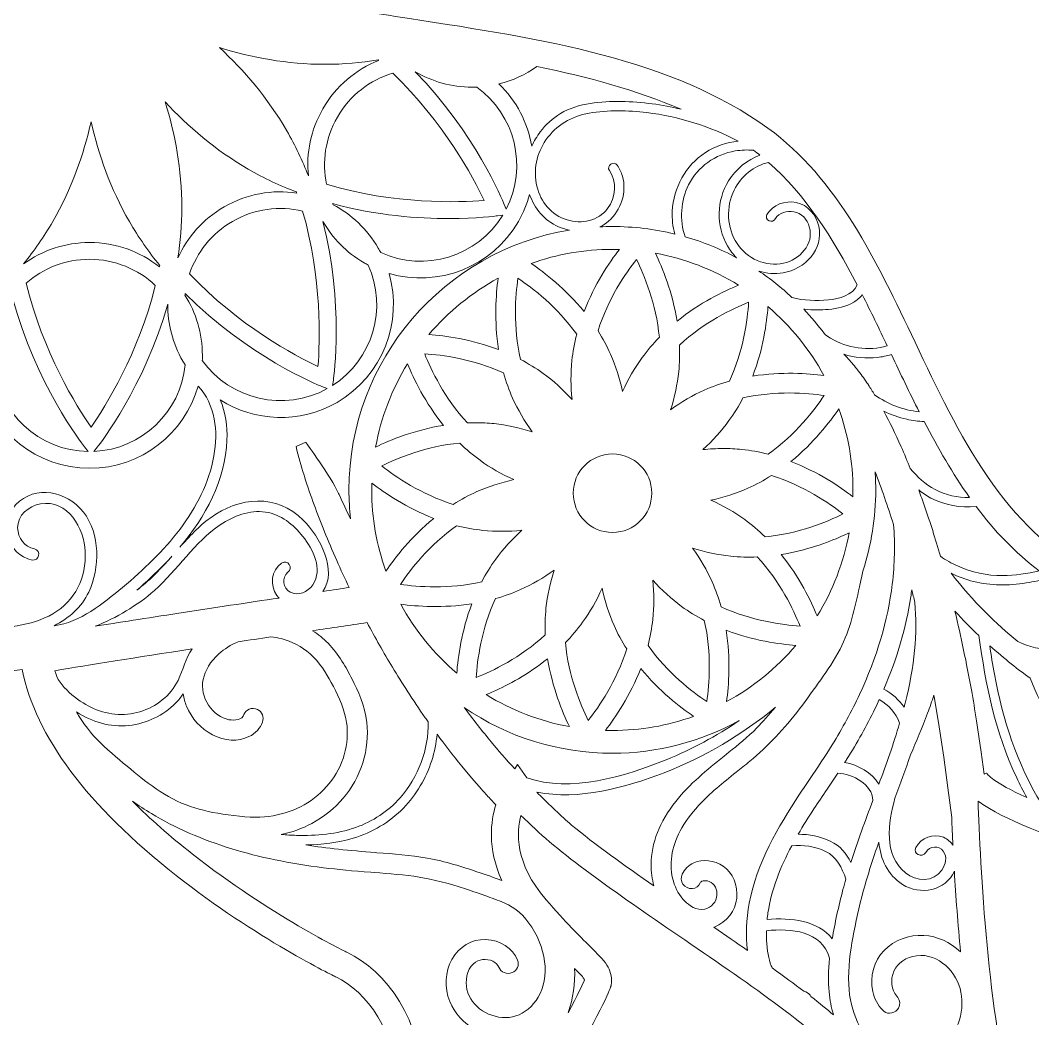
# Model space of a CAD drawing. Header units: millimetres. Extents: x -1097 to 2242, y 80 to 623.
# Drawn here: x 225.4 to 415.4, y 190 to 377.3 of the extents above; entities that cross this region are included whole.
import ezdxf

# ---------------------------------------------------------------- set-up
doc = ezdxf.new("R2010")
doc.units = ezdxf.units.MM
doc.header["$MEASUREMENT"] = 0
doc.layers.add('Layer 4', color=7, linetype='Continuous')

msp = doc.modelspace()

# ---------------------------------------------------------------- linework, layer by layer
at = {"layer": 'Layer 4', "lineweight": 0}
for points, knots in [([(520.84, 287.5), (520.84, 287.5), (516.84, 285.61), (516.84, 285.61), (516.69, 285.54), (501.96, 278.66), (483.53, 273.77), (466.66, 269.29), (443.15, 265.6), (426.93, 273.46), (410.03, 281.65), (401.51, 299.6), (393.28, 316.96), (386.1, 332.09), (378.68, 347.73), (365.69, 357.09), (347.62, 370.12), (323.72, 373.78), (298.43, 377.66), (284.55, 379.79), (270.2, 381.99), (255.91, 385.83), (225.24, 394.05), (203.33, 406.68), (194.74, 412.15), (194.26, 412.82), (193.82, 413.53), (193.44, 414.26), (193.44, 414.26), (197.37, 416.95), (197.37, 416.95), (197.37, 416.95), (195.3, 418.14), (195.3, 418.14), (181.87, 425.85), (174.06, 438.5), (169.63, 449), (169.63, 449), (168.66, 451.4), (168.66, 451.4), (168.45, 451.95), (168.24, 452.49), (168.05, 453.03), (164.98, 461.44), (163.67, 468.93), (163.15, 472.75), (167.72, 470.49), (176.95, 466.07), (179.98, 465.66), (181.88, 465.41), (183.4, 465.84), (184.5, 466.94), (186.6, 469.02), (187.1, 473.43), (186.13, 481.22), (184.84, 491.58), (174.52, 502.01), (168.36, 508.25), (167.17, 509.45), (166.14, 510.49), (165.44, 511.27), (163.96, 512.92), (164.45, 516.92), (165.06, 521.98), (165.88, 528.78), (166.9, 537.24), (164.28, 546.61), (163.35, 549.94), (159.01, 553.77), (154.42, 557.82), (151.13, 560.72), (147.4, 564.01), (146.93, 565.69), (146.49, 567.29), (148.15, 575.51), (149.49, 582.12), (152.99, 599.38), (153.65, 604.61), (151.29, 606.07), (146.9, 608.77), (129.85, 603.17), (125.86, 601.64), (120.74, 599.67), (115.17, 589.84), (112.55, 583.76), (112.55, 583.76), (109.53, 592.63), (109.53, 592.63), (109.53, 592.63), (108.98, 592.9), (108.98, 592.9), (108.53, 593.13), (106.68, 593.8), (101.64, 593.04), (95.9, 592.18), (90.16, 584.56), (87.04, 573.63), (85.57, 568.49), (85.33, 559.73), (85.1, 551.25), (84.85, 542.27), (84.6, 532.97), (82.89, 528.95), (82.3, 527.57), (82.01, 526.52), (81.75, 525.6), (80.48, 521.06), (79.57, 517.78), (39.56, 474.87), (28.51, 463.02), (20.14, 449.54), (14.69, 434.79), (10.33, 423), (7.82, 410.39), (7.22, 397.3), (6.19, 375.02), (11.01, 359.31), (11.22, 358.65), (11.22, 358.65), (12.48, 354.63), (12.48, 354.63), (12.48, 354.63), (14.8, 360.42), (14.8, 360.42), (17.39, 343.06), (25.38, 327.54), (31.98, 317.16), (39.93, 304.66), (47.44, 296.93), (47.75, 296.61), (47.75, 296.61), (49.61, 294.7), (49.61, 294.7), (49.61, 294.7), (51.08, 300.36), (51.08, 300.36), (56.95, 284.79), (75.86, 234.9), (82.17, 221.65), (85.16, 215.38), (87.93, 200.78), (89.77, 181.59), (91.31, 165.55), (91.5, 153.3), (91, 150.18), (80.23, 149.93), (68.86, 145.38), (68.23, 133.24), (67.97, 128.01), (71.29, 126.62), (73.96, 125.5), (75.31, 124.93), (76.71, 124.35), (77.78, 123.32), (84.01, 117.38), (92.19, 119.35), (94.35, 120.02), (100.71, 117.95), (106.35, 118.36), (111.1, 121.25), (111.18, 121.3), (111.25, 121.35), (111.33, 121.39), (108.73, 114.94), (110.69, 109.05), (113.48, 105.7), (115.95, 102.72), (119.31, 101.3), (122.32, 101.87), (126.94, 96.02), (135.64, 97.93), (138.85, 98.89), (140.03, 97.21), (142.26, 95.29), (145.5, 95.29), (145.97, 95.29), (146.46, 95.33), (146.98, 95.42), (153.18, 96.48), (163.41, 101.94), (164.41, 112.03), (165.18, 119.83), (164.7, 135.68), (164.28, 149.67), (163.95, 160.45), (163.64, 170.64), (164.07, 173.5), (164.83, 178.65), (170.32, 191.47), (172.49, 196.4), (172.71, 196.21), (172.94, 196.02), (173.16, 195.83), (173.18, 195.84), (173.2, 195.85), (173.22, 195.87), (173.22, 195.87), (175.92, 193.41), (175.92, 193.41), (175.92, 193.41), (176.22, 196.37), (176.22, 196.37), (176.24, 196.59), (178.48, 218.48), (182.13, 232.83), (183.28, 237.34), (184.9, 240.87), (186.56, 243.57), (186.76, 243.87), (186.97, 244.18), (187.18, 244.47), (187.16, 244.47), (187.14, 244.46), (187.12, 244.46), (187.63, 245.23), (188.13, 245.93), (188.63, 246.55), (189.16, 247.1), (189.68, 247.69), (190.18, 248.34), (191.67, 249.92), (192.87, 250.78), (193.34, 251.09), (193.34, 251.09), (225.8, 255.56), (225.8, 255.56), (228.32, 243.01), (238.02, 230.02), (254.66, 216.94), (269.69, 205.11), (284.46, 197.97), (284.61, 197.9), (290.44, 195.1), (296.12, 187.63), (295.66, 177.26), (295.28, 168.76), (271.5, 146.55), (261.86, 138.26), (248.88, 137.3), (241.76, 130.58), (239.42, 124.56), (237.85, 120.52), (238.29, 116.54), (240.56, 114.19), (242.88, 111.8), (250.5, 112.38), (253.41, 112.71), (259.99, 109.74), (265.85, 112.38), (268.09, 113.67), (269.37, 112.75), (271.65, 111.25), (273.14, 111.03), (274.81, 110.78), (276.33, 110.67), (277.73, 110.67), (288.37, 110.67), (291.49, 117.26), (293.44, 121.4), (293.95, 122.48), (294.4, 123.42), (294.83, 123.93), (296.37, 125.75), (307.27, 144.06), (316.48, 159.99), (320.26, 166.52), (325.67, 175.95), (329.99, 183.81), (336.21, 195.12), (336.28, 196.09), (336.32, 196.66), (336.52, 199.45), (335.19, 200.76), (332.27, 203.65), (330.37, 205.52), (327.76, 208.09), (324.07, 212.37), (318.14, 219.23), (318.51, 225.11), (319.35, 228.18), (319.83, 227.71), (320.32, 227.25), (320.81, 226.79), (326.87, 220.73), (338.2, 212.97), (350.08, 204.83), (362.5, 196.32), (375.35, 187.52), (379.75, 181.96), (383.33, 177.44), (384.64, 151.87), (384.14, 147.63), (383.83, 145.02), (382.27, 138.35), (374.36, 132.82), (371.34, 130.71), (369.32, 130.65), (366.99, 130.58), (364.01, 130.49), (360.63, 130.39), (355.43, 126.05), (352.05, 123.24), (349.5, 117.32), (351.29, 112.68), (352.49, 109.55), (356.04, 105.91), (366.11, 106.3), (375.63, 106.68), (380.22, 106.11), (383.57, 105.69), (384.76, 105.54), (385.78, 105.41), (386.84, 105.34), (392, 105.02), (399.54, 107.49), (403.81, 115.52), (406.25, 120.13), (410.72, 130.99), (414.05, 139.3), (417.34, 147.55), (417.74, 156.77), (415.17, 165.26), (414.13, 168.69), (412.92, 172.29), (411.57, 175.97), (407.04, 188.39), (405.51, 219.62), (405.1, 230.86), (405.46, 230.6), (405.85, 230.33), (406.29, 230.05), (411.22, 226.89), (419.9, 223.54), (432.06, 220.11), (447.47, 215.76), (462.13, 219.92), (471.71, 224.18), (482.04, 228.77), (488.67, 234.3), (488.95, 234.53), (488.95, 234.53), (491.37, 236.57), (491.37, 236.57), (491.37, 236.57), (486.04, 237.57), (486.04, 237.57), (499.9, 243.95), (515.87, 262.8), (516.64, 263.71), (516.64, 263.71), (519.26, 266.82), (519.26, 266.82), (519.26, 266.82), (509.28, 265.16), (509.28, 265.16), (509.28, 265.16), (520.84, 287.5), (520.84, 287.5)], [0, 0, 0, 0, 1, 1, 1, 2, 2, 2, 3, 3, 3, 4, 4, 4, 5, 5, 5, 6, 6, 6, 7, 7, 7, 8, 8, 8, 9, 9, 9, 10, 10, 10, 11, 11, 11, 12, 12, 12, 13, 13, 13, 14, 14, 14, 15, 15, 15, 16, 16, 16, 17, 17, 17, 18, 18, 18, 19, 19, 19, 20, 20, 20, 21, 21, 21, 22, 22, 22, 23, 23, 23, 24, 24, 24, 25, 25, 25, 26, 26, 26, 27, 27, 27, 28, 28, 28, 29, 29, 29, 30, 30, 30, 31, 31, 31, 32, 32, 32, 33, 33, 33, 34, 34, 34, 35, 35, 35, 36, 36, 36, 37, 37, 37, 38, 38, 38, 39, 39, 39, 40, 40, 40, 41, 41, 41, 42, 42, 42, 43, 43, 43, 44, 44, 44, 45, 45, 45, 46, 46, 46, 47, 47, 47, 48, 48, 48, 49, 49, 49, 50, 50, 50, 51, 51, 51, 52, 52, 52, 53, 53, 53, 54, 54, 54, 55, 55, 55, 56, 56, 56, 57, 57, 57, 58, 58, 58, 59, 59, 59, 60, 60, 60, 61, 61, 61, 62, 62, 62, 63, 63, 63, 64, 64, 64, 65, 65, 65, 66, 66, 66, 67, 67, 67, 68, 68, 68, 69, 69, 69, 70, 70, 70, 71, 71, 71, 72, 72, 72, 73, 73, 73, 74, 74, 74, 75, 75, 75, 76, 76, 76, 77, 77, 77, 78, 78, 78, 79, 79, 79, 80, 80, 80, 81, 81, 81, 82, 82, 82, 83, 83, 83, 84, 84, 84, 85, 85, 85, 86, 86, 86, 87, 87, 87, 88, 88, 88, 89, 89, 89, 90, 90, 90, 91, 91, 91, 92, 92, 92, 93, 93, 93, 94, 94, 94, 95, 95, 95, 96, 96, 96, 97, 97, 97, 98, 98, 98, 99, 99, 99, 100, 100, 100, 101, 101, 101, 102, 102, 102, 103, 103, 103, 104, 104, 104, 105, 105, 105, 106, 106, 106, 107, 107, 107, 108, 108, 108, 109, 109, 109, 110, 110, 110, 111, 111, 111, 112, 112, 112, 113, 113, 113, 114, 114, 114, 115, 115, 115, 116, 116, 116, 117, 117, 117, 118, 118, 118, 119, 119, 119, 119]), ([(282.62, 369.07), (286.05, 369.07), (289.37, 369.38), (292.57, 369.89), (292.6, 369.86), (292.63, 369.83), (292.67, 369.8), (288.41, 368.09), (284.67, 365.01), (282.21, 360.75), (279.92, 356.78), (279.07, 352.38), (279.48, 348.14), (278.37, 350.98), (277.04, 353.82), (275.43, 356.61), (271.86, 362.79), (267.39, 367.96), (262.82, 372.2), (268.77, 370.36), (275.49, 369.07), (282.62, 369.07)], [0, 0, 0, 0, 1, 1, 1, 2, 2, 2, 3, 3, 3, 4, 4, 4, 5, 5, 5, 6, 6, 6, 7, 7, 7, 7]), ([(322.36, 368.64), (332.01, 366.68), (341.14, 364.23), (349.39, 360.63), (347.61, 361.07), (345.81, 361.42), (343.99, 361.66), (340.17, 362.16), (336.18, 362.31), (332.37, 361.73), (330.39, 361.43), (328.49, 360.86), (326.77, 359.83), (325.31, 358.95), (324, 357.77), (322.98, 356.41), (322.35, 355.57), (321.82, 354.66), (321.4, 353.71), (320.65, 358.09), (318.54, 362.21), (315.24, 365.39), (317.84, 366.03), (320.24, 367.15), (322.36, 368.64)], [0, 0, 0, 0, 1, 1, 1, 2, 2, 2, 3, 3, 3, 4, 4, 4, 5, 5, 5, 6, 6, 6, 7, 7, 7, 8, 8, 8, 8]), ([(312.44, 343.55), (307.72, 343.16), (295.67, 342.74), (282.89, 346.56), (282.03, 350.73), (282.63, 355.21), (284.93, 359.18), (287.3, 363.3), (291.08, 366.12), (295.31, 367.4), (304.86, 358.3), (310.43, 347.79), (312.44, 343.55)], [0, 0, 0, 0, 1, 1, 1, 2, 2, 2, 3, 3, 3, 4, 4, 4, 4]), ([(310.21, 364.78), (310.5, 364.78), (310.78, 364.79), (311.07, 364.81), (318.27, 359.64), (320.68, 349.86), (316.57, 341.9), (316.57, 341.9), (316.22, 342.79), (316.22, 342.79), (315.93, 343.51), (310.76, 356.17), (299.53, 367.69), (302.67, 365.84), (306.32, 364.78), (310.21, 364.78)], [0, 0, 0, 0, 1, 1, 1, 2, 2, 2, 3, 3, 3, 4, 4, 4, 5, 5, 5, 5]), ([(268.22, 349.41), (271.19, 347.69), (274.22, 346.28), (277.25, 345.13), (277.27, 345.06), (277.29, 345), (277.31, 344.93), (272.76, 345.6), (267.97, 344.8), (263.69, 342.33), (259.72, 340.04), (256.78, 336.64), (255.02, 332.75), (255.48, 335.8), (255.76, 338.96), (255.76, 342.21), (255.76, 349.35), (254.47, 356.06), (252.63, 362.02), (256.87, 357.45), (262.04, 352.97), (268.22, 349.41)], [0, 0, 0, 0, 1, 1, 1, 2, 2, 2, 3, 3, 3, 4, 4, 4, 5, 5, 5, 6, 6, 6, 7, 7, 7, 7]), ([(353.98, 352.52), (350.19, 350.12), (347.99, 345.94), (347.75, 341.51), (347.67, 340.06), (347.83, 338.62), (348.2, 337.24), (344.42, 338.16), (340.5, 338.64), (336.51, 338.64), (335.72, 338.64), (334.94, 338.62), (334.16, 338.58), (334.73, 338.86), (335.28, 339.2), (335.77, 339.63), (338.15, 341.67), (339.26, 345.07), (338.4, 348.1), (338.19, 348.83), (337.85, 349.52), (337.42, 350.14), (336.77, 351.07), (335.31, 350.07), (335.96, 349.14), (337.43, 347.06), (337.15, 344.06), (335.62, 342.02), (333.84, 339.66), (330.75, 339.07), (328.02, 339.88), (325.06, 340.76), (323.06, 343.27), (322.35, 346.2), (321.63, 349.16), (322.31, 352.4), (324.05, 354.89), (325.97, 357.64), (328.85, 359.36), (332.15, 359.92), (335.69, 360.52), (339.42, 360.43), (342.98, 360.01), (348.97, 359.3), (354.78, 357.44), (360.12, 354.66), (357.96, 354.42), (355.84, 353.7), (353.98, 352.52)], [0, 0, 0, 0, 1, 1, 1, 2, 2, 2, 3, 3, 3, 4, 4, 4, 5, 5, 5, 6, 6, 6, 7, 7, 7, 8, 8, 8, 9, 9, 9, 10, 10, 10, 11, 11, 11, 12, 12, 12, 13, 13, 13, 14, 14, 14, 15, 15, 15, 16, 16, 16, 16]), ([(231.53, 339.57), (235.1, 345.75), (237.34, 352.21), (238.73, 358.28), (240.11, 352.21), (242.35, 345.75), (245.92, 339.57), (247.63, 336.61), (249.56, 333.87), (251.6, 331.36), (251.58, 331.27), (251.56, 331.18), (251.54, 331.08), (247.93, 333.93), (243.39, 335.64), (238.44, 335.64), (233.82, 335.64), (229.55, 334.15), (226.07, 331.63), (228.03, 334.07), (229.88, 336.71), (231.53, 339.57)], [0, 0, 0, 0, 1, 1, 1, 2, 2, 2, 3, 3, 3, 4, 4, 4, 5, 5, 5, 6, 6, 6, 7, 7, 7, 7]), ([(362.99, 352.94), (363.39, 352.64), (363.79, 352.33), (364.19, 352.02), (361.8, 351.15), (359.71, 349.46), (358.31, 347.22), (356.03, 343.55), (355.94, 338.76), (358.09, 335.01), (358.55, 334.19), (359.14, 333.45), (359.81, 332.8), (356.76, 334.44), (353.53, 335.75), (350.17, 336.72), (349.06, 339.86), (349.33, 343.49), (350.81, 346.46), (352.5, 349.86), (355.84, 352.2), (359.56, 352.82), (360.69, 353.01), (361.85, 353.05), (362.99, 352.94)], [0, 0, 0, 0, 1, 1, 1, 2, 2, 2, 3, 3, 3, 4, 4, 4, 5, 5, 5, 6, 6, 6, 7, 7, 7, 8, 8, 8, 8]), ([(365.8, 350.68), (372.66, 344.69), (377.85, 336.48), (382.44, 327.69), (381.59, 325.74), (379.06, 325.05), (377.04, 324.87), (374.77, 324.67), (372.4, 324.73), (370.19, 325.35), (368.24, 327.17), (366.17, 328.83), (363.97, 330.3), (365.44, 329.83), (367, 329.69), (368.54, 329.96), (372.65, 330.67), (376.15, 334.35), (375.23, 338.69), (374.78, 340.84), (373.19, 342.69), (371, 343.14), (368.88, 343.58), (366.65, 342.73), (365.49, 340.89), (365.24, 340.49), (365.5, 339.91), (365.9, 339.71), (366.36, 339.48), (366.82, 339.71), (367.08, 340.12), (367.78, 341.24), (369.28, 341.66), (370.54, 341.43), (372.02, 341.17), (373.04, 340), (373.45, 338.59), (374.4, 335.32), (371.63, 332.41), (368.59, 331.75), (365.28, 331.03), (361.74, 332.65), (359.9, 335.43), (357.93, 338.4), (357.8, 342.32), (359.36, 345.49), (360.66, 348.1), (363.05, 350.02), (365.8, 350.68)], [0, 0, 0, 0, 1, 1, 1, 2, 2, 2, 3, 3, 3, 4, 4, 4, 5, 5, 5, 6, 6, 6, 7, 7, 7, 8, 8, 8, 9, 9, 9, 10, 10, 10, 11, 11, 11, 12, 12, 12, 13, 13, 13, 14, 14, 14, 15, 15, 15, 16, 16, 16, 16]), ([(262.95, 306.12), (269.39, 302.05), (277.82, 301.6), (284.86, 305.66), (293.44, 310.62), (297.24, 320.72), (294.62, 329.84), (303.77, 327.17), (313.91, 330.97), (318.88, 339.58), (319.82, 341.21), (320.52, 342.92), (320.99, 344.66), (321.91, 342.02), (323.75, 339.76), (326.39, 338.61), (327.04, 338.33), (327.73, 338.12), (328.44, 337.98), (305.02, 334.11), (287.1, 313.73), (287.1, 289.24), (287.1, 287.42), (287.2, 285.6), (287.4, 283.81), (286.67, 285.32), (285.95, 286.84), (285.25, 288.36), (285.25, 288.36), (285.15, 288.57), (285.15, 288.57), (283.67, 291.85), (279.19, 297.91), (279, 298.17), (279, 298.17), (277.21, 297.38), (277.21, 297.38), (277.57, 295.53), (278.13, 293.75), (278.67, 292.01), (278.67, 292.01), (278.74, 291.78), (278.74, 291.78), (279.39, 289.78), (279.94, 288.11), (280.57, 286.44), (281.76, 283.16), (283.15, 279.74), (284.81, 275.98), (285.55, 274.3), (286.34, 272.61), (287.16, 270.92), (285.71, 270.71), (284.03, 270.46), (282.18, 270.18), (285.06, 274.13), (281.61, 280.5), (278.53, 283.56), (273.5, 288.57), (266.55, 287.97), (261.07, 283.96), (258.93, 282.4), (257.12, 280.46), (255.37, 278.47), (260.18, 284.19), (263.94, 291.05), (264.21, 298.6), (264.31, 301.17), (263.92, 303.78), (262.95, 306.12)], [0, 0, 0, 0, 1, 1, 1, 2, 2, 2, 3, 3, 3, 4, 4, 4, 5, 5, 5, 6, 6, 6, 7, 7, 7, 8, 8, 8, 9, 9, 9, 10, 10, 10, 11, 11, 11, 12, 12, 12, 13, 13, 13, 14, 14, 14, 15, 15, 15, 16, 16, 16, 17, 17, 17, 18, 18, 18, 19, 19, 19, 20, 20, 20, 21, 21, 21, 22, 22, 22, 23, 23, 23, 23]), ([(257.2, 329.76), (258.55, 333.78), (261.31, 337.33), (265.26, 339.61), (269.39, 342), (274.09, 342.55), (278.4, 341.54), (282.09, 328.91), (281.66, 317.06), (281.29, 312.39), (277.01, 314.41), (266.37, 320.06), (257.2, 329.76)], [0, 0, 0, 0, 1, 1, 1, 2, 2, 2, 3, 3, 3, 4, 4, 4, 4]), ([(284.03, 342.94), (292.35, 340.69), (300.17, 340.13), (305.87, 340.13), (311.15, 340.13), (314.61, 340.6), (314.98, 340.66), (314.98, 340.66), (315.95, 340.8), (315.95, 340.8), (311.18, 332.95), (301.29, 329.99), (293.06, 333.76), (292.91, 334.03), (292.77, 334.31), (292.61, 334.58), (290.53, 338.17), (287.56, 340.92), (284.13, 342.72), (284.09, 342.79), (284.06, 342.86), (284.03, 342.94)], [0, 0, 0, 0, 1, 1, 1, 2, 2, 2, 3, 3, 3, 4, 4, 4, 5, 5, 5, 6, 6, 6, 7, 7, 7, 7]), ([(289.96, 331.83), (290.21, 331.68), (290.46, 331.55), (290.71, 331.42), (294.37, 323.34), (291.56, 313.67), (284.03, 308.83), (284.03, 308.83), (284.18, 309.85), (284.18, 309.85), (284.29, 310.61), (286.13, 324.07), (282.22, 339.58), (284.01, 336.46), (286.62, 333.75), (289.96, 331.83)], [0, 0, 0, 0, 1, 1, 1, 2, 2, 2, 3, 3, 3, 4, 4, 4, 5, 5, 5, 5]), ([(331.19, 322.71), (327.71, 326.97), (323.8, 330), (321.27, 331.71), (326.15, 333.47), (331.27, 334.36), (336.51, 334.36), (336.94, 334.36), (337.38, 334.35), (337.82, 334.34), (335.95, 331.93), (333.17, 327.84), (331.19, 322.71)], [0, 0, 0, 0, 1, 1, 1, 2, 2, 2, 3, 3, 3, 4, 4, 4, 4]), ([(226.57, 328.02), (229.74, 330.81), (233.9, 332.5), (238.44, 332.5), (243.21, 332.5), (247.55, 330.64), (250.78, 327.6), (247.66, 314.85), (241.38, 304.84), (238.73, 300.99), (236.04, 304.88), (229.66, 315.07), (226.57, 328.02)], [0, 0, 0, 0, 1, 1, 1, 2, 2, 2, 3, 3, 3, 4, 4, 4, 4]), ([(345.32, 317.87), (344.13, 316.66), (343.05, 315.37), (342.09, 314.05), (340.69, 312.12), (339.47, 309.99), (338.44, 307.69), (337.91, 310.16), (337.16, 312.49), (336.19, 314.67), (335.53, 316.14), (334.73, 317.62), (333.82, 319.06), (335.69, 325.1), (339.01, 329.92), (341.04, 332.47), (342.49, 329.55), (344.73, 324.16), (345.32, 317.87)], [0, 0, 0, 0, 1, 1, 1, 2, 2, 2, 3, 3, 3, 4, 4, 4, 5, 5, 5, 6, 6, 6, 6]), ([(348.65, 320.89), (347.78, 326.32), (345.9, 330.89), (344.57, 333.64), (350.07, 332.63), (355.4, 330.59), (360.18, 327.64), (357.36, 326.49), (352.91, 324.34), (348.65, 320.89)], [0, 0, 0, 0, 1, 1, 1, 2, 2, 2, 3, 3, 3, 3]), ([(315.16, 315.56), (310.03, 317.51), (305.14, 318.17), (302.1, 318.39), (305.73, 322.67), (310.17, 326.27), (315.08, 328.94), (314.67, 325.92), (314.31, 320.99), (315.16, 315.56)], [0, 0, 0, 0, 1, 1, 1, 2, 2, 2, 3, 3, 3, 3]), ([(328.95, 306.18), (327.26, 308.05), (325.44, 309.7), (323.51, 311.09), (322.19, 312.05), (320.76, 312.93), (319.26, 313.72), (317.86, 319.88), (318.33, 325.71), (318.8, 328.93), (321.52, 327.13), (326.16, 323.59), (329.82, 318.43), (329.4, 316.79), (329.1, 315.13), (328.93, 313.51), (328.68, 311.14), (328.69, 308.69), (328.95, 306.18)], [0, 0, 0, 0, 1, 1, 1, 2, 2, 2, 3, 3, 3, 4, 4, 4, 5, 5, 5, 6, 6, 6, 6]), ([(223.79, 324.97), (223.86, 325.06), (223.93, 325.16), (224, 325.26), (228.27, 309.24), (237.01, 297.96), (237.49, 297.34), (237.49, 297.34), (238.2, 296.44), (238.2, 296.44), (228.95, 296.57), (221.36, 303.69), (220.49, 312.75), (220.66, 313.01), (220.83, 313.28), (220.98, 313.55), (223.06, 317.15), (223.95, 321.1), (223.79, 324.97)], [0, 0, 0, 0, 1, 1, 1, 2, 2, 2, 3, 3, 3, 4, 4, 4, 5, 5, 5, 6, 6, 6, 6]), ([(256.34, 325.76), (256.35, 325.86), (256.36, 325.97), (256.37, 326.07), (268.08, 314.31), (281.31, 308.91), (282.04, 308.62), (282.04, 308.62), (283.02, 308.23), (283.02, 308.23), (274.95, 303.76), (264.85, 306.13), (259.59, 313.53), (259.6, 313.84), (259.61, 314.16), (259.61, 314.47), (259.61, 318.62), (258.41, 322.49), (256.34, 325.76)], [0, 0, 0, 0, 1, 1, 1, 2, 2, 2, 3, 3, 3, 4, 4, 4, 5, 5, 5, 6, 6, 6, 6]), ([(383.38, 325.87), (385, 322.7), (386.54, 319.46), (388.07, 316.24), (384.51, 315.24), (380.6, 315.81), (377.41, 317.72), (377.02, 317.96), (376.65, 318.22), (376.29, 318.5), (375.08, 320.14), (373.78, 321.69), (372.4, 323.15), (372.48, 323.14), (372.56, 323.13), (372.64, 323.12), (374.11, 322.98), (375.6, 322.97), (377.07, 323.1), (378.71, 323.25), (380.38, 323.57), (381.79, 324.45), (382.39, 324.82), (382.94, 325.31), (383.38, 325.87)], [0, 0, 0, 0, 1, 1, 1, 2, 2, 2, 3, 3, 3, 4, 4, 4, 5, 5, 5, 6, 6, 6, 7, 7, 7, 8, 8, 8, 8]), ([(239.96, 297.34), (240.43, 297.94), (248.74, 308.67), (253.11, 324.05), (253.1, 320.43), (254.01, 316.76), (255.94, 313.41), (256.08, 313.16), (256.24, 312.92), (256.39, 312.68), (255.51, 303.84), (248.23, 296.86), (239.26, 296.46), (239.26, 296.46), (239.96, 297.34), (239.96, 297.34)], [0, 0, 0, 0, 1, 1, 1, 2, 2, 2, 3, 3, 3, 4, 4, 4, 5, 5, 5, 5]), ([(358.46, 309.63), (356.81, 309.17), (355.23, 308.6), (353.75, 307.95), (351.58, 306.98), (349.46, 305.74), (347.42, 304.26), (348.19, 306.66), (348.71, 309.06), (348.95, 311.42), (349.12, 313.05), (349.17, 314.73), (349.1, 316.42), (353.75, 320.71), (359.03, 323.22), (362.06, 324.43), (361.86, 321.18), (361.11, 315.38), (358.46, 309.63)], [0, 0, 0, 0, 1, 1, 1, 2, 2, 2, 3, 3, 3, 4, 4, 4, 5, 5, 5, 6, 6, 6, 6]), ([(362.85, 310.59), (364.8, 315.71), (365.47, 320.59), (365.69, 323.62), (369.95, 320), (373.54, 315.58), (376.2, 310.68), (373.19, 311.09), (368.27, 311.44), (362.85, 310.59)], [0, 0, 0, 0, 1, 1, 1, 2, 2, 2, 3, 3, 3, 3]), ([(314.32, 301.67), (313.17, 301.78), (312, 301.84), (310.82, 301.84), (310.32, 301.84), (309.82, 301.83), (309.32, 301.81), (305.02, 306.45), (302.51, 311.73), (301.31, 314.76), (304.57, 314.56), (310.36, 313.81), (316.11, 311.17), (316.57, 309.52), (317.14, 307.94), (317.8, 306.46), (318.77, 304.29), (320, 302.17), (321.48, 300.13), (319.09, 300.9), (316.69, 301.42), (314.32, 301.67)], [0, 0, 0, 0, 1, 1, 1, 2, 2, 2, 3, 3, 3, 4, 4, 4, 5, 5, 5, 6, 6, 6, 7, 7, 7, 7]), ([(394.06, 303.89), (391.04, 304.2), (388.14, 305.34), (385.68, 307.1), (385.5, 307.41), (385.31, 307.71), (385.13, 308.01), (384.93, 308.33), (384.73, 308.63), (384.55, 308.89), (384.55, 308.89), (384.53, 308.93), (384.53, 308.93), (384.44, 309.05), (384.36, 309.18), (384.27, 309.3), (383.96, 309.78), (383.63, 310.24), (383.39, 310.58), (383.1, 310.98), (382.79, 311.4), (382.43, 311.84), (382.43, 311.84), (382.36, 311.94), (382.36, 311.94), (382.08, 312.29), (381.76, 312.69), (381.42, 313.08), (381.42, 313.08), (380.88, 313.69), (380.88, 313.69), (380.88, 313.69), (380.41, 314.19), (380.41, 314.19), (380.25, 314.37), (380.09, 314.53), (379.94, 314.68), (381.96, 314.06), (384.12, 313.84), (386.21, 314.08), (387.1, 314.18), (387.98, 314.37), (388.84, 314.63), (390.54, 311.05), (392.26, 307.44), (394.06, 303.89)], [0, 0, 0, 0, 1, 1, 1, 2, 2, 2, 3, 3, 3, 4, 4, 4, 5, 5, 5, 6, 6, 6, 7, 7, 7, 8, 8, 8, 9, 9, 9, 10, 10, 10, 11, 11, 11, 12, 12, 12, 13, 13, 13, 14, 14, 14, 15, 15, 15, 15]), ([(237.28, 285.08), (234.2, 288.97), (228.28, 290.33), (224.58, 286.43), (221.36, 283.04), (222.98, 277.02), (227.68, 276.09), (229.02, 275.83), (229.43, 277.9), (228.09, 278.17), (226.24, 278.53), (224.99, 280.24), (224.95, 282.1), (224.9, 284.48), (227.04, 286.24), (229.24, 286.62), (234.36, 287.51), (237.48, 282.02), (237.63, 277.66), (237.81, 272.83), (235.8, 268.43), (231.55, 266), (227.48, 263.68), (222.41, 263.15), (217.82, 263.58), (209.03, 264.4), (201.29, 269.29), (195.86, 276.11), (195.21, 276.92), (194.6, 277.75), (194.02, 278.61), (193.63, 279.33), (193.19, 280.02), (192.72, 280.65), (189.1, 286.71), (187.02, 293.58), (186.11, 300.6), (185.64, 304.29), (185.47, 308.01), (185.5, 311.73), (187.2, 309.38), (189.4, 307.34), (192.07, 305.8), (200.65, 300.85), (211.29, 302.61), (217.88, 309.44), (220.15, 300.19), (228.5, 293.3), (238.44, 293.3), (248.12, 293.3), (256.3, 299.83), (258.81, 308.72), (262.05, 305.3), (262.59, 300.15), (261.77, 295.63), (260.86, 290.6), (258.48, 285.96), (255.41, 281.9), (252.31, 277.81), (248.57, 274.23), (244.63, 270.96), (240.97, 267.92), (236.7, 264.37), (231.82, 263.77), (234.57, 265.16), (236.95, 267.23), (238.28, 270.07), (240.4, 274.64), (240.51, 280.99), (237.28, 285.08)], [0, 0, 0, 0, 1, 1, 1, 2, 2, 2, 3, 3, 3, 4, 4, 4, 5, 5, 5, 6, 6, 6, 7, 7, 7, 8, 8, 8, 9, 9, 9, 10, 10, 10, 11, 11, 11, 12, 12, 12, 13, 13, 13, 14, 14, 14, 15, 15, 15, 16, 16, 16, 17, 17, 17, 18, 18, 18, 19, 19, 19, 20, 20, 20, 21, 21, 21, 22, 22, 22, 23, 23, 23, 23]), ([(292.1, 297.28), (293.1, 302.78), (295.15, 308.11), (298.09, 312.89), (299.25, 310.07), (301.4, 305.62), (304.84, 301.35), (299.42, 300.48), (294.85, 298.61), (292.1, 297.28)], [0, 0, 0, 0, 1, 1, 1, 2, 2, 2, 3, 3, 3, 3]), ([(376.23, 306.95), (374.43, 304.24), (370.88, 299.59), (365.72, 295.94), (364.07, 296.36), (362.42, 296.66), (360.79, 296.83), (359.65, 296.95), (358.49, 297), (357.3, 297), (356.04, 297), (354.76, 296.94), (353.47, 296.8), (355.34, 298.49), (356.98, 300.31), (358.38, 302.24), (359.34, 303.56), (360.23, 304.99), (361.01, 306.49), (367.18, 307.89), (373, 307.43), (376.23, 306.95)], [0, 0, 0, 0, 1, 1, 1, 2, 2, 2, 3, 3, 3, 4, 4, 4, 5, 5, 5, 6, 6, 6, 7, 7, 7, 7]), ([(370, 294.57), (374.25, 298.03), (377.28, 301.94), (378.99, 304.46), (380.75, 299.58), (381.63, 294.47), (381.63, 289.24), (381.63, 288.82), (381.63, 288.39), (381.62, 287.96), (379.2, 289.83), (375.12, 292.6), (370, 294.57)], [0, 0, 0, 0, 1, 1, 1, 2, 2, 2, 3, 3, 3, 4, 4, 4, 4]), ([(403.5, 287.83), (401.27, 287.76), (399.04, 288.26), (397.03, 289.31), (395.18, 290.27), (393.71, 291.7), (392.39, 293.27), (391.84, 294.61), (391.28, 295.96), (390.68, 297.3), (389.56, 299.82), (388.49, 302.02), (387.43, 304), (388.8, 303.33), (390.24, 302.82), (391.72, 302.48), (392.79, 302.24), (393.89, 302.1), (395, 302.06), (397.57, 297.09), (400.34, 292.28), (403.5, 287.83)], [0, 0, 0, 0, 1, 1, 1, 2, 2, 2, 3, 3, 3, 4, 4, 4, 5, 5, 5, 6, 6, 6, 7, 7, 7, 7]), ([(293.25, 293.74), (296.18, 295.19), (301.57, 297.44), (307.87, 298.03), (309.08, 296.84), (310.36, 295.76), (311.69, 294.8), (313.61, 293.4), (315.74, 292.18), (318.04, 291.16), (315.58, 290.63), (313.24, 289.88), (311.07, 288.91), (309.59, 288.25), (308.11, 287.45), (306.67, 286.53), (300.63, 288.4), (295.81, 291.72), (293.25, 293.74)], [0, 0, 0, 0, 1, 1, 1, 2, 2, 2, 3, 3, 3, 4, 4, 4, 5, 5, 5, 6, 6, 6, 6]), ([(336.53, 295.98), (340.6, 295.98), (343.9, 292.69), (343.9, 288.62), (343.9, 284.55), (340.6, 281.26), (336.53, 281.26), (332.47, 281.26), (329.17, 284.55), (329.17, 288.62), (329.17, 292.69), (332.47, 295.98), (336.53, 295.98)], [0, 0, 0, 0, 1, 1, 1, 2, 2, 2, 3, 3, 3, 4, 4, 4, 4]), ([(361.83, 202.87), (359.83, 204.27), (357.75, 205.69), (355.55, 207.2), (355.59, 207.22), (355.62, 207.23), (355.65, 207.24), (357.98, 208.18), (359.58, 210.25), (359.84, 212.63), (360.1, 215.07), (359.11, 217.43), (357.31, 218.64), (355.62, 219.77), (353.45, 220.02), (351.79, 219.27), (350.8, 218.82), (350.05, 218.08), (349.6, 217.14), (349.31, 216.53), (349.36, 215.84), (349.74, 215.3), (350.13, 214.73), (350.83, 214.4), (351.51, 214.46), (352.16, 214.51), (352.7, 214.89), (352.99, 215.51), (353.09, 215.71), (353.16, 215.8), (353.51, 215.89), (353.76, 215.96), (354.25, 215.95), (354.67, 215.8), (355.77, 215.41), (356.19, 214.22), (356.12, 213.22), (356.03, 211.98), (355.13, 210.93), (353.87, 210.61), (352.3, 210.21), (350.83, 211.37), (350.08, 212.1), (350.08, 212.1), (350.08, 212.1), (350.08, 212.1), (348.12, 214.04), (347.18, 217.28), (347.64, 220.57), (348.07, 223.68), (349.77, 226.87), (352.68, 230.03), (354.79, 232.33), (357.29, 234.33), (359.71, 236.27), (360.56, 236.94), (361.43, 237.64), (362.28, 238.35), (365.69, 241.18), (368.75, 244.39), (371.63, 248.16), (373.05, 250.02), (374.42, 251.95), (375.59, 253.6), (376.85, 255.38), (378.16, 257.29), (379.23, 259.36), (381.11, 263.03), (382, 267.1), (382.86, 271.03), (382.98, 271.6), (383.1, 272.16), (383.23, 272.72), (383.32, 273.16), (383.42, 273.59), (383.51, 274.02), (385.1, 278.93), (385.91, 284.05), (385.91, 289.24), (385.91, 290.35), (385.87, 291.48), (385.8, 292.6), (387, 289.51), (388.14, 286.26), (389.25, 282.73), (389.55, 279.07), (389.47, 275.32), (389.01, 271.56), (388.18, 264.78), (386.12, 257.82), (382.88, 250.88), (381.41, 247.74), (379.68, 244.56), (377.74, 241.42), (376.42, 239.29), (374.99, 237.16), (373.61, 235.11), (372.95, 234.12), (372.29, 233.14), (371.63, 232.14), (367.57, 225.99), (363.62, 219.26), (362.19, 211.72), (361.6, 208.65), (361.49, 205.68), (361.83, 202.87)], [0, 0, 0, 0, 1, 1, 1, 2, 2, 2, 3, 3, 3, 4, 4, 4, 5, 5, 5, 6, 6, 6, 7, 7, 7, 8, 8, 8, 9, 9, 9, 10, 10, 10, 11, 11, 11, 12, 12, 12, 13, 13, 13, 14, 14, 14, 15, 15, 15, 16, 16, 16, 17, 17, 17, 18, 18, 18, 19, 19, 19, 20, 20, 20, 21, 21, 21, 22, 22, 22, 23, 23, 23, 24, 24, 24, 25, 25, 25, 26, 26, 26, 27, 27, 27, 28, 28, 28, 29, 29, 29, 30, 30, 30, 31, 31, 31, 32, 32, 32, 33, 33, 33, 34, 34, 34, 35, 35, 35, 35]), ([(366.35, 291.94), (372.39, 290.07), (377.2, 286.75), (379.76, 284.73), (376.84, 283.28), (371.45, 281.03), (365.15, 280.44), (363.94, 281.63), (362.65, 282.71), (361.33, 283.67), (359.4, 285.07), (357.28, 286.29), (354.97, 287.31), (357.44, 287.84), (359.78, 288.6), (361.95, 289.57), (363.42, 290.22), (364.9, 291.02), (366.35, 291.94)], [0, 0, 0, 0, 1, 1, 1, 2, 2, 2, 3, 3, 3, 4, 4, 4, 5, 5, 5, 6, 6, 6, 6]), ([(303.02, 283.9), (298.76, 280.44), (295.74, 276.54), (294.03, 274.02), (292.27, 278.89), (291.38, 284), (291.38, 289.24), (291.38, 289.66), (291.39, 290.08), (291.4, 290.51), (293.81, 288.65), (297.9, 285.87), (303.02, 283.9)], [0, 0, 0, 0, 1, 1, 1, 2, 2, 2, 3, 3, 3, 4, 4, 4, 4]), ([(416.58, 274.04), (414.31, 273.56), (412.02, 273.19), (409.7, 273.17), (406.78, 273.15), (403.88, 273.77), (401.23, 274.97), (400.12, 275.48), (399.06, 276.08), (398.06, 276.78), (397.09, 280.09), (396.11, 283.18), (395.07, 286.18), (394.72, 287.19), (394.35, 288.21), (393.97, 289.23), (394.68, 288.66), (395.43, 288.15), (396.26, 287.72), (398.84, 286.37), (401.84, 285.81), (404.73, 286.14), (408.15, 281.59), (412.02, 277.47), (416.58, 274.04)], [0, 0, 0, 0, 1, 1, 1, 2, 2, 2, 3, 3, 3, 4, 4, 4, 5, 5, 5, 6, 6, 6, 7, 7, 7, 8, 8, 8, 8]), ([(274.46, 275.52), (272.55, 274.11), (272.18, 271.37), (273.58, 269.43), (273.7, 269.26), (273.84, 269.11), (273.98, 268.96), (268.23, 268.1), (261.71, 267.12), (255.21, 266.12), (248.99, 265.16), (243.8, 264.35), (239.47, 263.65), (243.53, 265.23), (247.32, 267.49), (250.63, 270.39), (254.98, 274.22), (258.1, 279.47), (262.97, 282.7), (265.43, 284.33), (268.48, 285.51), (271.46, 285.08), (274.35, 284.66), (276.66, 282.73), (278.43, 280.51), (280.39, 278.07), (282.28, 274.41), (280.3, 271.42), (279.41, 270.09), (277.58, 269.3), (276.08, 270.07), (274.71, 270.77), (274.35, 272.81), (275.66, 273.78), (276.75, 274.58), (275.57, 276.33), (274.46, 275.52)], [0, 0, 0, 0, 1, 1, 1, 2, 2, 2, 3, 3, 3, 4, 4, 4, 5, 5, 5, 6, 6, 6, 7, 7, 7, 8, 8, 8, 9, 9, 9, 10, 10, 10, 11, 11, 11, 12, 12, 12, 12]), ([(296.78, 271.52), (298.59, 274.23), (302.14, 278.88), (307.3, 282.53), (308.94, 282.11), (310.6, 281.82), (312.22, 281.65), (314.59, 281.4), (317.04, 281.41), (319.55, 281.67), (317.68, 279.98), (316.03, 278.16), (314.63, 276.24), (313.68, 274.91), (312.79, 273.48), (312, 271.98), (305.84, 270.58), (300.01, 271.05), (296.78, 271.52)], [0, 0, 0, 0, 1, 1, 1, 2, 2, 2, 3, 3, 3, 4, 4, 4, 5, 5, 5, 6, 6, 6, 6]), ([(368.17, 277.12), (372.86, 277.87), (376.87, 279.36), (379.52, 280.54), (380, 280.76), (380.46, 280.97), (380.91, 281.19), (379.91, 275.69), (377.87, 270.36), (374.92, 265.59), (373.77, 268.41), (371.62, 272.85), (368.17, 277.12)], [0, 0, 0, 0, 1, 1, 1, 2, 2, 2, 3, 3, 3, 4, 4, 4, 4]), ([(356.9, 267.31), (356.44, 268.95), (355.88, 270.53), (355.22, 272.01), (354.25, 274.18), (353.01, 276.3), (351.53, 278.34), (353.93, 277.57), (356.33, 277.05), (358.7, 276.81), (360.33, 276.64), (362.01, 276.59), (363.7, 276.66), (367.99, 272.02), (370.5, 266.74), (371.71, 263.71), (368.45, 263.92), (362.65, 264.66), (356.9, 267.31)], [0, 0, 0, 0, 1, 1, 1, 2, 2, 2, 3, 3, 3, 4, 4, 4, 5, 5, 5, 6, 6, 6, 6]), ([(247.32, 270.44), (249.1, 271.98), (250.81, 273.59), (252.45, 275.26), (252.93, 275.76), (253.41, 276.26), (253.88, 276.78), (253.71, 276.59), (253.55, 276.4), (253.38, 276.21), (251.51, 274.1), (249.54, 272.14), (247.32, 270.44)], [0, 0, 0, 0, 1, 1, 1, 2, 2, 2, 3, 3, 3, 4, 4, 4, 4]), ([(314.56, 268.84), (316.21, 269.3), (317.79, 269.87), (319.27, 270.53), (321.44, 271.5), (323.56, 272.73), (325.6, 274.21), (324.83, 271.82), (324.31, 269.42), (324.06, 267.05), (323.89, 265.43), (323.84, 263.75), (323.91, 262.05), (319.27, 257.76), (313.99, 255.25), (310.96, 254.04), (311.17, 257.3), (311.92, 263.1), (314.56, 268.84)], [0, 0, 0, 0, 1, 1, 1, 2, 2, 2, 3, 3, 3, 4, 4, 4, 5, 5, 5, 6, 6, 6, 6]), ([(424.69, 269.07), (429.07, 266.95), (434.06, 265.48), (439.62, 264.66), (437.8, 262.85), (435.51, 261.51), (433.1, 260.65), (430.9, 259.86), (428.6, 259.44), (426.28, 259.23), (423.99, 259.02), (421.66, 258.96), (419.37, 259.13), (417.01, 259.3), (414.67, 259.77), (412.54, 260.79), (408.61, 264.05), (404.18, 268.3), (400.04, 273.6), (401.38, 272.95), (402.79, 272.43), (404.25, 272.06), (407.48, 271.24), (410.84, 271.28), (414.12, 271.79), (415.59, 272.02), (417.05, 272.33), (418.5, 272.66), (420.44, 271.34), (422.49, 270.13), (424.69, 269.07)], [0, 0, 0, 0, 1, 1, 1, 2, 2, 2, 3, 3, 3, 4, 4, 4, 5, 5, 5, 6, 6, 6, 7, 7, 7, 8, 8, 8, 9, 9, 9, 10, 10, 10, 10]), ([(343.2, 260.04), (343.62, 261.69), (343.92, 263.34), (344.09, 264.96), (344.34, 267.33), (344.33, 269.78), (344.07, 272.29), (345.76, 270.42), (347.58, 268.78), (349.5, 267.38), (350.83, 266.42), (352.26, 265.54), (353.76, 264.75), (355.15, 258.59), (354.69, 252.76), (354.22, 249.54), (351.5, 251.34), (346.85, 254.89), (343.2, 260.04)], [0, 0, 0, 0, 1, 1, 1, 2, 2, 2, 3, 3, 3, 4, 4, 4, 5, 5, 5, 6, 6, 6, 6]), ([(327.7, 260.6), (328.88, 261.81), (329.97, 263.1), (330.93, 264.42), (332.33, 266.35), (333.55, 268.48), (334.58, 270.78), (335.1, 268.31), (335.86, 265.98), (336.83, 263.81), (337.48, 262.33), (338.28, 260.85), (339.2, 259.41), (337.32, 253.37), (334, 248.56), (331.98, 246), (330.53, 248.92), (328.28, 254.31), (327.7, 260.6)], [0, 0, 0, 0, 1, 1, 1, 2, 2, 2, 3, 3, 3, 4, 4, 4, 5, 5, 5, 6, 6, 6, 6]), ([(387.44, 251.86), (389.93, 257.69), (391.62, 263.5), (392.49, 269.19), (392.55, 269.63), (392.61, 270.06), (392.67, 270.5), (392.86, 269.72), (393.05, 268.93), (393.24, 268.13), (393.77, 262.42), (393.16, 256.07), (391.43, 249.23), (391.37, 248.97), (391.29, 248.72), (391.23, 248.46), (390.27, 249.88), (388.97, 251.06), (387.44, 251.86)], [0, 0, 0, 0, 1, 1, 1, 2, 2, 2, 3, 3, 3, 4, 4, 4, 5, 5, 5, 6, 6, 6, 6]), ([(307.32, 254.85), (303.06, 258.47), (299.47, 262.9), (296.81, 267.79), (299.83, 267.39), (304.75, 267.03), (310.16, 267.88), (308.21, 262.77), (307.55, 257.89), (307.32, 254.85)], [0, 0, 0, 0, 1, 1, 1, 2, 2, 2, 3, 3, 3, 3]), ([(406.71, 236.11), (406.71, 236.11), (406.26, 235.89), (406.26, 235.89), (406.26, 235.89), (405.7, 240.07), (405.7, 240.07), (405.7, 240.07), (404.83, 245.92), (404.83, 245.92), (404.51, 247.93), (404.18, 249.88), (403.85, 251.74), (402.95, 256.73), (401.91, 261.69), (400.76, 266.52), (402.27, 264.86), (403.78, 263.32), (405.26, 261.91), (406.49, 252.78), (408.39, 243.6), (412.35, 235.23), (412.94, 233.98), (413.57, 232.75), (414.25, 231.55), (407.82, 234.38), (406.77, 236.02), (406.71, 236.11)], [0, 0, 0, 0, 1, 1, 1, 2, 2, 2, 3, 3, 3, 4, 4, 4, 5, 5, 5, 6, 6, 6, 7, 7, 7, 8, 8, 8, 9, 9, 9, 9]), ([(290.43, 245.64), (290.05, 248.8), (288.77, 251.63), (287.69, 253.75), (286.6, 255.89), (285.21, 258.37), (283.17, 260.47), (282.32, 261.36), (281.34, 262.15), (280.28, 262.83), (283.83, 263.36), (287.27, 263.86), (290.5, 264.34), (292.02, 261.5), (293.61, 258.69), (295.25, 255.99), (297.04, 252.99), (299.06, 249.88), (301.42, 246.49), (301.6, 246.24), (301.78, 245.98), (301.96, 245.72), (302.08, 240.55), (300.11, 235.35), (296.71, 231.49), (294.45, 228.92), (291.57, 227.05), (288.36, 225.92), (284.79, 224.67), (280.99, 224.33), (277.23, 224.44), (276.29, 224.46), (275.35, 224.52), (274.41, 224.6), (276.39, 225.03), (278.3, 225.72), (280.11, 226.67), (284.72, 229.1), (288.12, 233.15), (289.69, 238.07), (290.48, 240.54), (290.73, 243.16), (290.43, 245.64)], [0, 0, 0, 0, 1, 1, 1, 2, 2, 2, 3, 3, 3, 4, 4, 4, 5, 5, 5, 6, 6, 6, 7, 7, 7, 8, 8, 8, 9, 9, 9, 10, 10, 10, 11, 11, 11, 12, 12, 12, 13, 13, 13, 14, 14, 14, 14]), ([(357.86, 262.91), (362.99, 260.96), (367.88, 260.3), (370.92, 260.08), (367.28, 255.8), (362.85, 252.2), (357.93, 249.53), (358.35, 252.56), (358.71, 257.49), (357.86, 262.91)], [0, 0, 0, 0, 1, 1, 1, 2, 2, 2, 3, 3, 3, 3]), ([(241.15, 241.17), (239.31, 242.87), (237.79, 244.69), (236.5, 246.74), (236.32, 247.02), (236.15, 247.31), (235.98, 247.59), (238.86, 245.71), (242.37, 244.69), (245.82, 245.05), (249.14, 245.41), (252.29, 246.91), (254.63, 249.29), (255.14, 249.81), (255.59, 250.37), (256, 250.97), (256.12, 250.14), (256.33, 249.38), (256.61, 248.69), (257.58, 246.36), (259.31, 244.44), (261.48, 243.31), (263.77, 242.11), (266.34, 241.98), (268.35, 242.96), (269.57, 243.56), (270.47, 244.51), (270.87, 245.65), (271.22, 246.63), (270.83, 247.64), (269.96, 248.07), (269.49, 248.3), (268.9, 248.31), (268.39, 248.1), (267.91, 247.91), (267.56, 247.55), (267.4, 247.1), (267.06, 246.13), (265.71, 245.93), (264.59, 246.14), (263.16, 246.43), (261.73, 247.44), (260.77, 248.86), (259.78, 250.32), (259.42, 252.03), (259.75, 253.67), (260.09, 255.38), (261.13, 257.08), (262.67, 258.47), (263.71, 259.42), (264.93, 260.18), (266.29, 260.73), (268.35, 261.05), (270.41, 261.36), (272.45, 261.66), (273.13, 261.6), (273.79, 261.49), (274.4, 261.34), (276.39, 260.84), (278.26, 259.85), (279.81, 258.48), (281.59, 256.91), (282.86, 254.8), (283.77, 253.14), (284.84, 251.19), (285.99, 248.86), (286.52, 246.36), (286.92, 244.45), (286.88, 242.36), (286.41, 240.31), (285.5, 236.35), (282.92, 232.79), (279.33, 230.56), (277.63, 229.5), (275.71, 228.72), (273.64, 228.27), (271.62, 227.82), (269.3, 227.74), (266.56, 228.03), (263.6, 228.34), (261.19, 228.76), (258.99, 229.35), (256.81, 229.93), (254.62, 230.89), (252.47, 232.19), (250.35, 233.47), (248.43, 234.98), (246.83, 236.29), (245.08, 237.72), (243.06, 239.4), (241.15, 241.17)], [0, 0, 0, 0, 1, 1, 1, 2, 2, 2, 3, 3, 3, 4, 4, 4, 5, 5, 5, 6, 6, 6, 7, 7, 7, 8, 8, 8, 9, 9, 9, 10, 10, 10, 11, 11, 11, 12, 12, 12, 13, 13, 13, 14, 14, 14, 15, 15, 15, 16, 16, 16, 17, 17, 17, 18, 18, 18, 19, 19, 19, 20, 20, 20, 21, 21, 21, 22, 22, 22, 23, 23, 23, 24, 24, 24, 25, 25, 25, 26, 26, 26, 27, 27, 27, 28, 28, 28, 29, 29, 29, 30, 30, 30, 30]), ([(231.94, 255.32), (238.35, 256.4), (247.15, 257.8), (257.68, 259.42), (256.43, 257.66), (256.03, 255.53), (255.05, 253.51), (253.66, 250.62), (250.92, 248.55), (247.9, 247.62), (244.82, 246.68), (241.54, 247.07), (238.67, 248.48), (236.28, 249.66), (232.54, 252.4), (231.94, 255.32)], [0, 0, 0, 0, 1, 1, 1, 2, 2, 2, 3, 3, 3, 4, 4, 4, 5, 5, 5, 5]), ([(433.36, 225.03), (426.13, 227.07), (420.84, 228.88), (416.98, 230.41), (412.38, 237.75), (409.79, 246.17), (408.19, 254.65), (407.86, 256.43), (407.56, 258.22), (407.3, 260.02), (410.1, 257.51), (412.71, 255.47), (414.85, 253.93), (417.24, 248.13), (420.33, 242.67), (424.04, 237.69), (427.83, 232.61), (432.21, 228.06), (437.07, 224.16), (435.81, 224.4), (434.57, 224.69), (433.36, 225.03)], [0, 0, 0, 0, 1, 1, 1, 2, 2, 2, 3, 3, 3, 4, 4, 4, 5, 5, 5, 6, 6, 6, 7, 7, 7, 7]), ([(314.24, 251.42), (316.89, 252.61), (320.68, 254.6), (324.37, 257.58), (325.24, 252.15), (327.12, 247.58), (328.45, 244.84), (322.94, 245.84), (317.61, 247.88), (312.84, 250.83), (313.3, 251.02), (313.77, 251.22), (314.24, 251.42)], [0, 0, 0, 0, 1, 1, 1, 2, 2, 2, 3, 3, 3, 4, 4, 4, 4]), ([(341.83, 255.76), (345.3, 251.5), (349.22, 248.47), (351.75, 246.76), (346.86, 245), (341.75, 244.11), (336.51, 244.11), (336.08, 244.11), (335.64, 244.12), (335.2, 244.13), (337.07, 246.54), (339.85, 250.63), (341.83, 255.76)], [0, 0, 0, 0, 1, 1, 1, 2, 2, 2, 3, 3, 3, 4, 4, 4, 4]), ([(395.33, 221.24), (396.04, 222.46), (397.75, 222.59), (398.59, 221.45), (399.38, 220.39), (399.03, 218.93), (398.33, 217.94), (396.66, 215.59), (393.55, 215.76), (391.48, 217.43), (387.36, 220.75), (388.23, 226.78), (389.52, 231.43), (390.5, 234.09), (391.5, 236.79), (392.43, 239.53), (393.52, 242.13), (394.66, 244.71), (395.65, 247.35), (396.06, 248.47), (396.46, 249.6), (396.81, 250.74), (396.82, 250.66), (396.84, 250.59), (396.85, 250.51), (396.85, 250.51), (397.8, 244.81), (397.8, 244.81), (397.8, 244.81), (398.67, 239.09), (398.67, 239.09), (398.67, 239.09), (399.45, 233.34), (399.45, 233.34), (399.45, 233.34), (400.16, 227.76), (400.16, 227.76), (400.22, 226.17), (400.3, 224.42), (400.4, 222.55), (399.98, 223.21), (399.39, 223.75), (398.63, 224.07), (396.65, 224.9), (394.46, 223.95), (393.43, 222.17), (392.74, 220.99), (394.65, 220.07), (395.33, 221.24)], [0, 0, 0, 0, 1, 1, 1, 2, 2, 2, 3, 3, 3, 4, 4, 4, 5, 5, 5, 6, 6, 6, 7, 7, 7, 8, 8, 8, 9, 9, 9, 10, 10, 10, 11, 11, 11, 12, 12, 12, 13, 13, 13, 14, 14, 14, 15, 15, 15, 16, 16, 16, 16]), ([(380.08, 238.1), (380.2, 238.28), (380.32, 238.46), (380.43, 238.64), (382.45, 241.83), (384.24, 245.04), (385.77, 248.19), (386.05, 248.77), (386.31, 249.34), (386.57, 249.91), (388.34, 248.93), (389.67, 247.39), (390.39, 245.48), (389.25, 241.62), (387.89, 237.81), (386.51, 234.07), (385.17, 236.19), (382.63, 237.66), (380.08, 238.1)], [0, 0, 0, 0, 1, 1, 1, 2, 2, 2, 3, 3, 3, 4, 4, 4, 5, 5, 5, 6, 6, 6, 6]), ([(320.45, 235.26), (320.45, 235.26), (318.73, 237.76), (318.73, 237.76), (318.73, 237.76), (318.21, 236.89), (318.21, 236.89), (316.5, 238.76), (315.08, 240.39), (313.79, 241.97), (312.05, 244.06), (310.36, 246.2), (308.68, 248.44), (316.84, 242.85), (326.5, 239.83), (336.51, 239.83), (344.95, 239.83), (353.1, 242.01), (360.28, 245.96), (356, 243.04), (351.41, 240.57), (346.59, 238.62), (338.88, 235.5), (328.69, 232.36), (320.45, 235.26)], [0, 0, 0, 0, 1, 1, 1, 2, 2, 2, 3, 3, 3, 4, 4, 4, 5, 5, 5, 6, 6, 6, 7, 7, 7, 8, 8, 8, 8]), ([(328.83, 226.37), (328.83, 226.37), (328.8, 226.4), (328.8, 226.4), (326.94, 228.08), (324.75, 230.09), (322.6, 232.25), (322.51, 232.36), (322.43, 232.47), (322.34, 232.57), (330.15, 230.94), (339.02, 233.42), (346.21, 236.19), (353.8, 239.12), (360.85, 243.29), (367.08, 248.47), (365.88, 247.01), (364.73, 245.73), (363.6, 244.58), (361.89, 242.87), (360.01, 241.33), (358.38, 240.02), (358.38, 240.02), (357.45, 239.27), (357.45, 239.27), (354.28, 236.73), (351, 234.1), (348.4, 230.82), (345.39, 227.02), (343.79, 222.92), (343.77, 218.97), (343.77, 217.6), (343.95, 216.23), (344.31, 214.94), (338.88, 218.71), (333.15, 222.82), (328.83, 226.37)], [0, 0, 0, 0, 1, 1, 1, 2, 2, 2, 3, 3, 3, 4, 4, 4, 5, 5, 5, 6, 6, 6, 7, 7, 7, 8, 8, 8, 9, 9, 9, 10, 10, 10, 11, 11, 11, 12, 12, 12, 12]), ([(315.79, 215.97), (315.72, 216), (315.64, 216.03), (315.57, 216.05), (314.25, 216.53), (312.69, 217.09), (311.11, 217.62), (308.42, 218.53), (305.21, 219.55), (301.79, 220.16), (298.65, 220.73), (295.43, 220.96), (292.33, 221.19), (292.33, 221.19), (292.07, 221.21), (292.07, 221.21), (287.14, 221.58), (282.89, 222.04), (279.04, 222.64), (282.04, 222.68), (285.01, 223.04), (287.9, 223.92), (291.46, 224.99), (294.72, 226.89), (297.32, 229.55), (299.76, 232.06), (301.55, 235.15), (302.63, 238.47), (303.15, 240.07), (303.49, 241.72), (303.63, 243.39), (305.02, 241.51), (306.56, 239.53), (308.28, 237.41), (308.28, 237.41), (310.1, 235.21), (310.1, 235.21), (310.1, 235.21), (311.94, 233.11), (311.94, 233.11), (312.48, 232.48), (313.06, 231.86), (313.57, 231.31), (313.57, 231.31), (314.64, 230.17), (314.64, 230.17), (313.72, 227.21), (312.99, 222.07), (315.79, 215.97)], [0, 0, 0, 0, 1, 1, 1, 2, 2, 2, 3, 3, 3, 4, 4, 4, 5, 5, 5, 6, 6, 6, 7, 7, 7, 8, 8, 8, 9, 9, 9, 10, 10, 10, 11, 11, 11, 12, 12, 12, 13, 13, 13, 14, 14, 14, 15, 15, 15, 16, 16, 16, 16]), ([(385.37, 231), (383.96, 227.21), (382.52, 223.32), (381.27, 219.37), (380.41, 221.03), (379.25, 222.45), (377.39, 223.34), (375.48, 224.26), (373.43, 224.66), (371.36, 224.64), (372.3, 226.26), (373.3, 227.84), (374.31, 229.39), (375.12, 230.63), (375.96, 231.88), (376.78, 233.1), (377.44, 234.08), (378.11, 235.08), (378.78, 236.1), (381.67, 235.95), (385.26, 234.04), (385.37, 231)], [0, 0, 0, 0, 1, 1, 1, 2, 2, 2, 3, 3, 3, 4, 4, 4, 5, 5, 5, 6, 6, 6, 7, 7, 7, 7]), ([(321.9, 206.36), (323.26, 203.96), (323.95, 201.4), (323.92, 198.95), (323.85, 193.96), (320.44, 190.63), (317.17, 190.29), (313.55, 189.92), (309.99, 192.27), (309.24, 195.53), (308.89, 197.05), (309.13, 199.14), (310.47, 200.37), (311.37, 201.21), (312.9, 201.4), (314.11, 200.82), (314.63, 200.57), (315.02, 200.18), (315.2, 199.72), (315.6, 198.74), (316.7, 198.28), (317.7, 198.69), (318.67, 199.08), (319.11, 200.09), (318.72, 201.05), (317.8, 203.33), (315.52, 204.81), (312.77, 204.91), (310.16, 204.99), (307.72, 203.57), (306.4, 201.18), (305.14, 198.9), (304.99, 195.88), (306, 193.3), (306.89, 191.05), (308.63, 189.14), (310.91, 187.9), (313.1, 186.7), (315.69, 186.23), (318.02, 186.61), (319.81, 186.9), (321.49, 187.65), (322.93, 188.79), (321.37, 186.24), (319.18, 183.88), (316.41, 181.78), (313.25, 179.39), (309.73, 177.71), (306.41, 176.25), (306.41, 176.25), (306.12, 176.13), (306.12, 176.13), (303.95, 175.18), (301.74, 174.2), (299.63, 173.02), (300.22, 174.52), (300.54, 175.89), (300.59, 177.14), (301.16, 189.8), (294.03, 199), (286.72, 202.51), (286.57, 202.58), (272.22, 209.55), (257.69, 220.97), (253.51, 224.26), (249.78, 227.55), (246.52, 230.83), (247.66, 230.03), (248.83, 229.26), (250.05, 228.52), (254.43, 225.87), (259.51, 223.65), (265.13, 221.92), (270.3, 220.34), (275.93, 219.18), (282.34, 218.37), (284.99, 218.04), (287.81, 217.77), (291.21, 217.51), (291.21, 217.51), (291.84, 217.47), (291.84, 217.47), (294.63, 217.26), (297.51, 217.05), (300.3, 216.6), (302.91, 216.18), (305.67, 215.47), (308.99, 214.38), (310.33, 213.94), (311.66, 213.46), (313.14, 212.94), (313.14, 212.94), (313.52, 212.8), (313.52, 212.8), (314.76, 212.36), (315.92, 211.95), (317.02, 211.38), (318.94, 210.39), (320.58, 208.7), (321.9, 206.36)], [0, 0, 0, 0, 1, 1, 1, 2, 2, 2, 3, 3, 3, 4, 4, 4, 5, 5, 5, 6, 6, 6, 7, 7, 7, 8, 8, 8, 9, 9, 9, 10, 10, 10, 11, 11, 11, 12, 12, 12, 13, 13, 13, 14, 14, 14, 15, 15, 15, 16, 16, 16, 17, 17, 17, 18, 18, 18, 19, 19, 19, 20, 20, 20, 21, 21, 21, 22, 22, 22, 23, 23, 23, 24, 24, 24, 25, 25, 25, 26, 26, 26, 27, 27, 27, 28, 28, 28, 29, 29, 29, 30, 30, 30, 31, 31, 31, 32, 32, 32, 33, 33, 33, 33]), ([(379.77, 214.28), (378.93, 211.11), (378.26, 208.01), (377.76, 205.05), (375.05, 208.48), (369.98, 209.03), (365.54, 208.68), (365.58, 209.08), (365.63, 209.48), (365.69, 209.89), (366.37, 214.38), (368.06, 218.56), (370.15, 222.48), (372.3, 222.7), (374.5, 222.38), (376.47, 221.44), (378.63, 220.4), (379.56, 218.37), (380.32, 216.25), (380.13, 215.6), (379.95, 214.94), (379.77, 214.28)], [0, 0, 0, 0, 1, 1, 1, 2, 2, 2, 3, 3, 3, 4, 4, 4, 5, 5, 5, 6, 6, 6, 7, 7, 7, 7]), ([(380.84, 196.47), (380.69, 199.62), (381.17, 202.78), (381.6, 205.19), (382.13, 208.1), (382.79, 211.06), (383.58, 213.97), (384.42, 217.06), (385.42, 220.12), (386.49, 223.15), (386.81, 220.01), (388.07, 217.08), (390.93, 215.23), (394.24, 213.11), (399.07, 214.05), (400.66, 217.72), (400.94, 212.98), (401.32, 207.76), (401.82, 202.56), (399.89, 204.4), (397.46, 205.52), (394.91, 205.67), (392.14, 205.82), (389.36, 204.78), (387.48, 202.86), (385.55, 200.9), (384.74, 197.94), (385.36, 195.13), (385.65, 193.85), (386.27, 192.66), (387.22, 191.62), (387.54, 191.26), (388, 191.05), (388.51, 191.08), (389.07, 191.08), (389.61, 191.33), (389.96, 191.73), (390.6, 192.47), (390.55, 193.53), (389.85, 194.3), (388.84, 195.42), (388.61, 197.37), (389.31, 198.94), (390, 200.51), (391.63, 201.63), (393.56, 201.87), (397.77, 202.39), (401.17, 198.7), (401.9, 195), (402.69, 191.02), (401.01, 186.75), (397.81, 184.61), (394.47, 182.37), (389.72, 182.35), (386.52, 184.55), (383.15, 186.87), (381.08, 191.21), (380.84, 196.47)], [0, 0, 0, 0, 1, 1, 1, 2, 2, 2, 3, 3, 3, 4, 4, 4, 5, 5, 5, 6, 6, 6, 7, 7, 7, 8, 8, 8, 9, 9, 9, 10, 10, 10, 11, 11, 11, 12, 12, 12, 13, 13, 13, 14, 14, 14, 15, 15, 15, 16, 16, 16, 17, 17, 17, 18, 18, 18, 19, 19, 19, 19]), ([(373.75, 194.2), (373.57, 194.59), (373.24, 194.9), (372.8, 195.07), (372.8, 195.07), (372.41, 195.23), (372.41, 195.23), (370.67, 196.55), (368.73, 197.98), (366.49, 199.59), (366.42, 199.73), (366.36, 199.86), (366.31, 199.99), (365.82, 201.27), (365.55, 202.8), (365.43, 204.8), (365.4, 205.38), (365.4, 205.96), (365.41, 206.56), (370.04, 206.99), (375.75, 206.59), (377.25, 201.43), (377.25, 201.42), (377.26, 201.42), (377.26, 201.41), (377.02, 199.06), (376.98, 197), (377.16, 195.08), (377.3, 193.59), (377.57, 192.15), (377.98, 190.77), (376.74, 191.84), (375.34, 192.97), (373.75, 194.2)], [0, 0, 0, 0, 1, 1, 1, 2, 2, 2, 3, 3, 3, 4, 4, 4, 5, 5, 5, 6, 6, 6, 7, 7, 7, 8, 8, 8, 9, 9, 9, 10, 10, 10, 11, 11, 11, 11]), ([(329.41, 199.48), (330.9, 197.99), (331.22, 197.57), (331.28, 197.33), (331, 196.55), (329.99, 194.5), (328.21, 191.17), (329.16, 193.87), (329.57, 196.71), (329.41, 199.48)], [0, 0, 0, 0, 1, 1, 1, 2, 2, 2, 3, 3, 3, 3])]:
    msp.add_open_spline(points, degree=3, knots=knots, dxfattribs=at)

doc.saveas('drawing.dxf')
